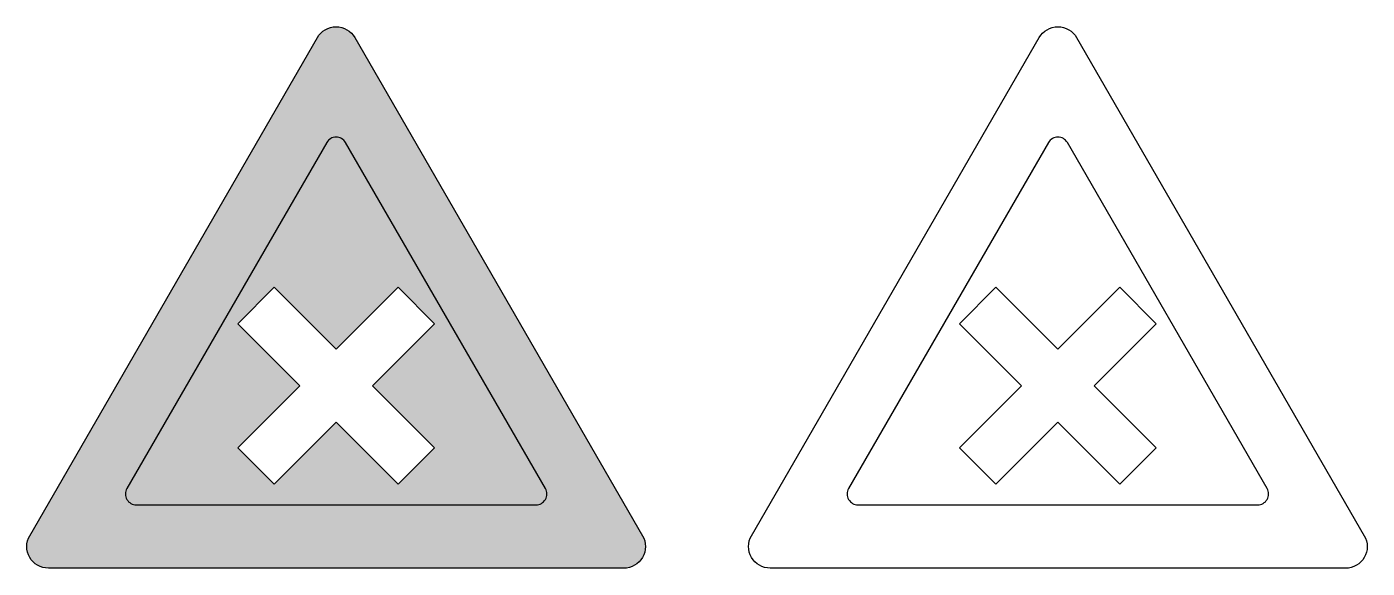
# Model space of a CAD drawing. Extents: x 0 to 1300, y 14 to 539.
import ezdxf

# ---------------------------------------------------------------- set-up
doc = ezdxf.new("R2010")
doc.units = 0
doc.header["$MEASUREMENT"] = 0

msp = doc.modelspace()

# ---------------------------------------------------------------- hatches: boundary and pattern name
h = msp.add_hatch(color=1)
edge = h.paths.add_edge_path()
edge.add_line((318.195, 528.661), (597.193, 45.42770000000002))
edge.add_arc((578.9780713047816, 34.93369364852643), 21.02160309483221, -89.94568300556801, 29.94715599905919, ccw=False)
edge.add_line((578.998, 13.9121), (21.00289999999995, 13.9141))
edge.add_arc((21.02166207291625, 34.93574833386396), 21.02165670654969, 150.0531001990092, 269.9488628441258, ccw=False)
edge.add_line((2.80664, 45.4297), (281.803, 528.661))
edge.add_arc((299.999, 518.134073385161), 21.02166977083901, 30.050656878707173, 149.9493431212929, ccw=False)
edge = h.paths.add_edge_path(flags=16)
edge.add_arc((493.7661885178914, 85.90799597326074), 10.60480051201663, 270.0530096341894, 389.9482563458751)
edge.add_line((502.955, 91.2021), (309.18, 426.8339999999999))
edge.add_arc((300.0005, 421.5224854933662), 10.60544231063379, 30.05487035694183, 149.9451296430582)
edge.add_line((290.821, 426.834), (97.04489999999998, 91.20170000000002))
edge.add_arc((106.2339974287881, 85.90769442125848), 10.60499913359289, 150.0529757567552, 269.9459867414258)
edge.add_line((106.224, 75.3027), (493.776, 75.3032))
h = msp.add_hatch(color=7)
h.paths.add_polyline_path([(309.18, 426.834, 0.5767119999999999), (290.821, 426.834), (97.0449, 91.2017, 0.5767280000000001), (106.224, 75.3027), (493.776, 75.3032, 0.576741), (502.955, 91.2021)])
h.paths.add_polyline_path([(360.1040000000001, 286.4060000000001), (395.4590000000001, 251.05), (335.355, 190.946), (395.4590000000001, 130.843), (360.104, 95.48719999999997), (300, 155.591), (239.8959999999999, 95.48719999999999), (204.541, 130.843), (264.645, 190.946), (204.5409999999999, 251.05), (239.896, 286.4059999999999), (300, 226.302)], flags=16)

# ---------------------------------------------------------------- linework, layer by layer
at = {"color": 1}
msp.add_lwpolyline([(318.195, 528.661), (597.193, 45.4277, -0.576727), (578.998, 13.9121), (21.0029, 13.9141, -0.5767439999999999), (2.80664, 45.4297), (281.803, 528.661, -0.576761)], format="xyb", close=True, dxfattribs=at)
for points in [[(1018.195, 528.661), (1297.193, 45.4277, -0.576727), (1278.998, 13.9121), (721.0029000000001, 13.9141, -0.5767439999999999), (702.8066400000001, 45.4297), (981.8030000000001, 528.661, -0.576761)], [(493.776, 75.3032, 0.576741), (502.955, 91.2021), (309.18, 426.834, 0.576712), (290.821, 426.834), (97.0449, 91.2017, 0.576728), (106.224, 75.3027)], [(1193.776, 75.3032, 0.576741), (1202.955, 91.2021), (1009.18, 426.834, 0.576712), (990.8210000000001, 426.834), (797.0449000000001, 91.2017, 0.576728), (806.2240000000002, 75.3027)]]:
    msp.add_lwpolyline(points, format="xyb", close=True)
for points in [[(300, 155.591), (239.896, 95.4872), (204.541, 130.843), (264.645, 190.946), (204.541, 251.05), (239.896, 286.406), (300, 226.302), (360.104, 286.406), (395.459, 251.05), (335.355, 190.946), (395.459, 130.843), (360.104, 95.4872)], [(1000, 155.591), (939.8960000000001, 95.4872), (904.5410000000002, 130.843), (964.6450000000001, 190.946), (904.5410000000002, 251.05), (939.8960000000001, 286.406), (1000, 226.302), (1060.104, 286.406), (1095.459, 251.05), (1035.355, 190.946), (1095.459, 130.843), (1060.104, 95.4872)]]:
    msp.add_lwpolyline(points, close=True)

doc.saveas('drawing.dxf')
